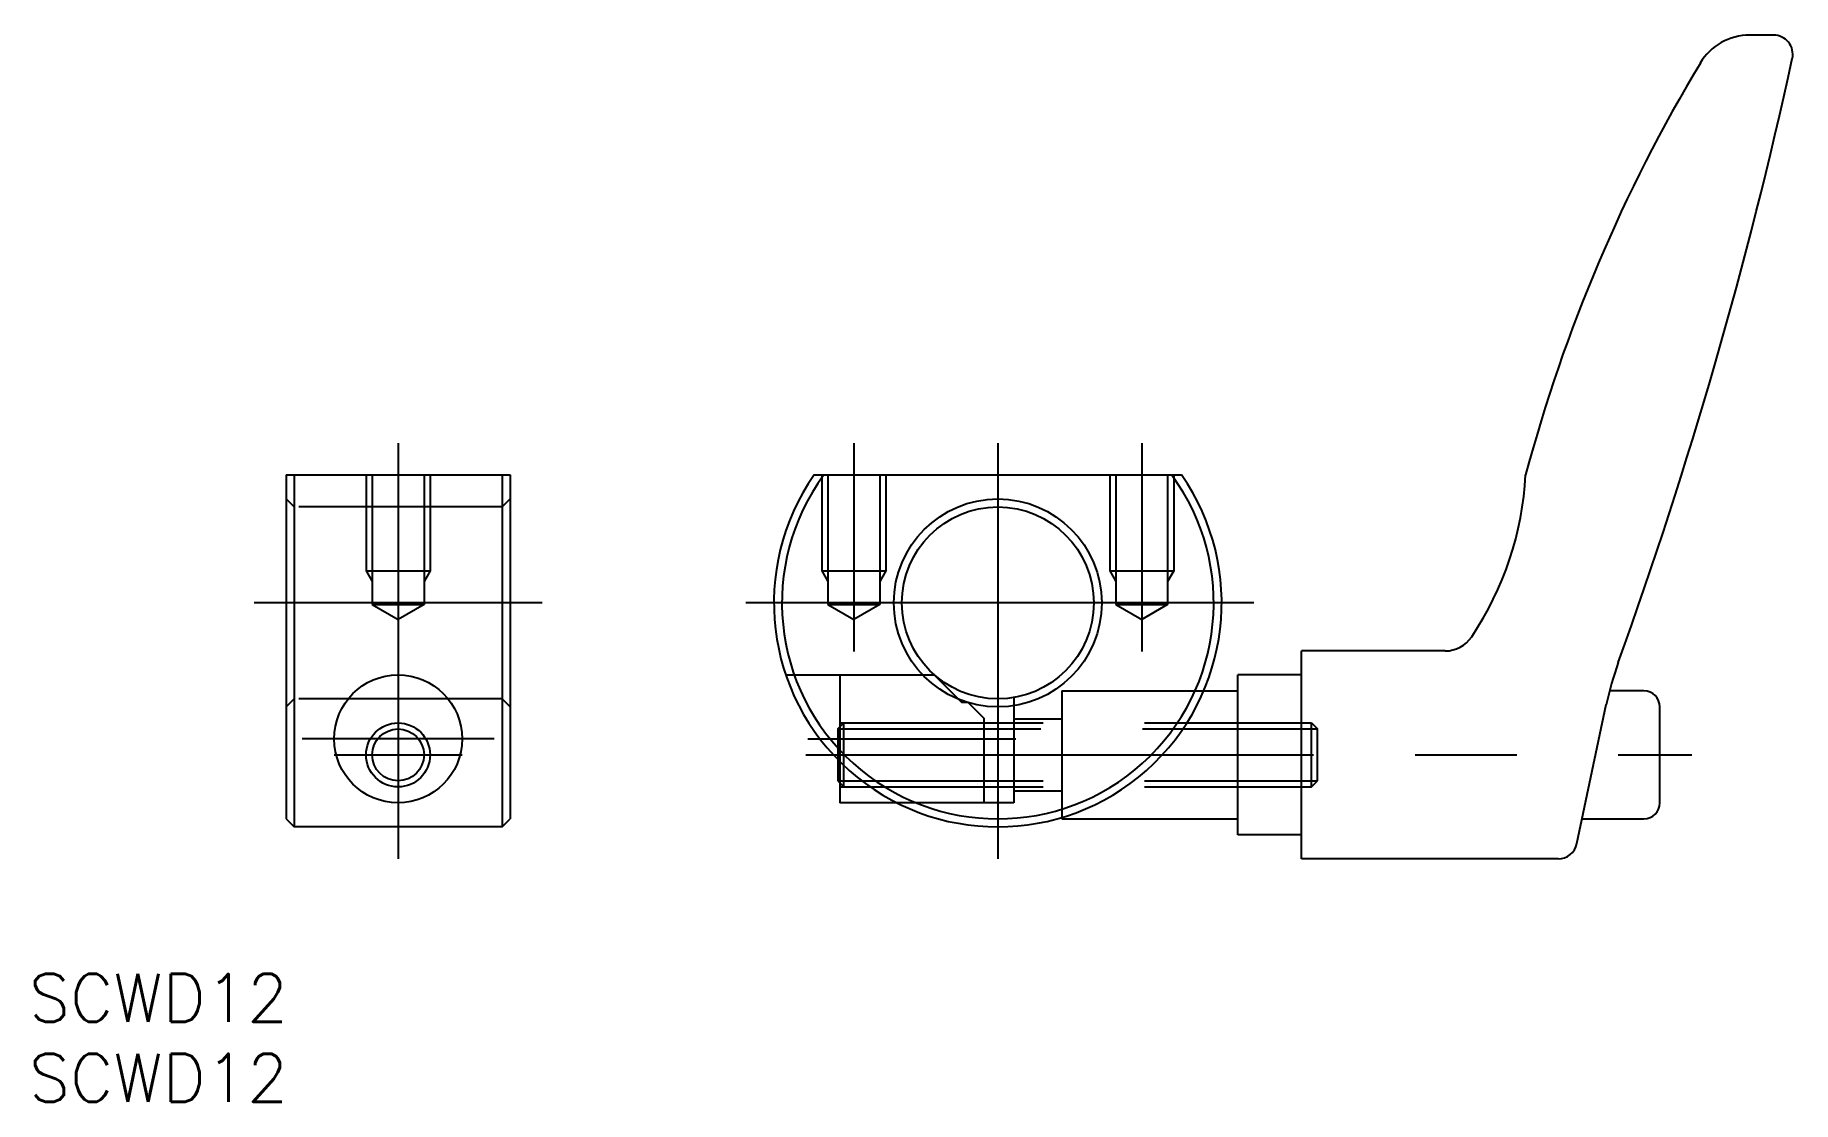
# Model space of a CAD drawing. Extents: x -60 to 50, y -31 to 36.
import ezdxf

# ---------------------------------------------------------------- set-up
doc = ezdxf.new("R2010")
doc.units = 0
doc.linetypes.add('CENTER', pattern=[50.8, 31.75, -6.35, 6.35, -6.35])
doc.linetypes.add('DASHED', pattern=[19.05, 12.7, -6.35])
doc.layers.get('0').update_dxf_attribs({"linetype": 'CONTINUOUS'})
doc.layers.add('CENTER', color=1, linetype='CENTER')
doc.styles.get("Standard").update_dxf_attribs({"font": 'txt.shx', "height": 3, "bigfont": 'bigfont.shx'})

msp = doc.modelspace()

# ---------------------------------------------------------------- linework, layer by layer
at = {"color": 7, "linetype": 'CONTINUOUS'}
for p, q in [((48.51, 35.5), (47.01, 35.5)), ((-44.5, 8), (-44.5, -13.5)), ((-44.5, 8), (-30.5, 8)), ((-44, 8), (-44, -14)), ((-31, 8), (-31, -14)), ((-30.5, 8), (-30.5, -13.5)), ((-11.49, 8), (11.49, 8)), ((27.97, -3), (19, -3)), ((19, -16), (19, -3)), ((19, -4.5), (15, -4.5)), ((15, -14.5), (15, -4.5)), ((12.87, -5.5), (15, -5.5)), ((36.2, -15.05), (38.05, -6.36)), ((40.4, -5.5), (38.25, -5.5)), ((41.4, -12.5), (41.4, -6.5)), ((-10, -9.8), (-10, -11.12)), ((-9.87, -9.93), (-9.87, -12.5)), ((-10, -11.12), (-9.87, -11.25)), ((-6.3, -12.5), (-9.87, -12.5)), ((-44.5, -13.5), (-44, -14)), ((-31, -14), (-44, -14)), ((-31, -14), (-30.5, -13.5)), ((4, -13.42), (4, -13.5)), ((4, -13.5), (15, -13.5)), ((36.53, -13.5), (40.4, -13.5)), ((19, -14.5), (15, -14.5)), ((35.03, -16), (19, -16))]:
    msp.add_line(p, q, dxfattribs=at)
at = {"color": 3, "linetype": 'DASHED'}
for p, q in [((-39.5, 8), (-39.5, 2)), ((-39.12, 8), (-39.12, -0.1)), ((-35.88, 8), (-35.88, -0.1)), ((-35.5, 8), (-35.5, 2)), ((-11, 8), (-11, 2)), ((-10.62, 8), (-10.62, -0.1)), ((-7.38, 8), (-7.38, -0.1)), ((-7, 8), (-7, 2)), ((7, 8), (7, 2)), ((7.38, 8), (7.38, -0.1)), ((10.62, 8), (10.62, -0.1)), ((11, 8), (11, 2)), ((-44, 6), (-44.5, 6.5)), ((-31, 6), (-44, 6)), ((-31, 6), (-30.5, 6.5)), ((-39.5, 2), (-35.5, 2)), ((-39.5, 2), (-39.12, 1.34)), ((-35.5, 2), (-35.88, 1.34)), ((-11, 2), (-7, 2)), ((-11, 2), (-10.62, 1.34)), ((-7, 2), (-7.38, 1.34)), ((7, 2), (11, 2)), ((7, 2), (7.38, 1.34)), ((11, 2), (10.62, 1.34)), ((-39.12, -0.1), (-37.5, -1.04)), ((-39.12, -0.1), (-35.88, -0.1)), ((-35.88, -0.1), (-37.5, -1.04)), ((-10.62, -0.1), (-9, -1.04)), ((-10.62, -0.1), (-7.38, -0.1)), ((-7.38, -0.1), (-9, -1.04)), ((7.38, -0.1), (9, -1.04)), ((7.38, -0.1), (10.62, -0.1)), ((10.62, -0.1), (9, -1.04)), ((-13.26, -4.5), (-3.97, -4.5)), ((-9.87, -4.5), (-9.87, -9.93)), ((-3.97, -4.5), (-2.27, -6.2)), ((-44.5, -6.5), (-44, -6)), ((-31, -6), (-44, -6)), ((-30.5, -6.5), (-31, -6)), ((-2.27, -6.2), (-1.87, -6.2)), ((-1.87, -6.2), (-0.87, -7.2)), ((1, -5.92), (1, -12.5)), ((4, -5.5), (12.87, -5.5)), ((4, -5.5), (4, -13.42)), ((-10, -7.88), (-9.62, -7.5)), ((-9.87, -7.5), (19.62, -7.5)), ((-9.62, -11.5), (-9.62, -7.5)), ((-0.87, -7.2), (-0.87, -12.5)), ((1, -7.25), (4, -7.25)), ((19.62, -11.5), (19.62, -7.5)), ((19.62, -7.5), (20, -7.88)), ((-10, -7.88), (20, -7.88)), ((-10, -7.88), (-10, -9.8)), ((20, -11.12), (20, -7.88)), ((-9.87, -11.12), (20, -11.12)), ((-9.87, -11.25), (-9.62, -11.5)), ((-9.87, -11.5), (19.62, -11.5)), ((1, -11.75), (4, -11.75)), ((19.62, -11.5), (20, -11.12)), ((1, -12.5), (-6.3, -12.5))]:
    msp.add_line(p, q, dxfattribs=at)
at = {"color": 3, "linetype": 'CONTINUOUS'}
msp.add_line((-10, -11.12), (-9.87, -11.12), dxfattribs=at)
at = {"color": 7, "linetype": 'CONTINUOUS'}
for centre, radius in [((0, 0), 6.5), ((0, 0), 6), ((-37.5, -8.5), 4), ((-37.5, -9.5), 2)]:
    msp.add_circle(centre, radius, dxfattribs=at)
at = {"color": 3, "linetype": 'CONTINUOUS'}
msp.add_circle((-37.5, -9.5), 1.62, dxfattribs=at)
at = {"color": 7, "linetype": 'CONTINUOUS'}
for centre, radius, start, end in [((47.01, 31.9), 3.6, 90, 148.9708), ((48.51, 34.3), 1.2, 347.6798, 90), ((129.62, -17.79), 100, 148.9708, 165.0534), ((-243.41, 98.06), 300, 340.1658, 347.6798), ((0, 0), 14, 145.1501, 34.8499), ((0, 0), 13.5, 143.6588, 36.3412), ((13.03, 9.04), 20, 326.1142, 357.0316), ((27.97, -1), 2, 270, 326.1142), ((57.61, -10.52), 20, 160.1658, 168), ((40.4, -6.5), 1, 0, 90), ((40.4, -12.5), 1, 270, 0), ((35.03, -14.8), 1.2, 270, 348)]:
    msp.add_arc(centre, radius, start, end, dxfattribs=at)
at = {"layer": 'CENTER', "color": 1, "linetype": 'CENTER'}
for p, q in [((-37.5, 10), (-37.5, -16)), ((-9, 10), (-9, -3.04)), ((0, 10), (0, -16)), ((9, 10), (9, -3.04)), ((-28.5, 0), (-46.5, 0)), ((16, 0), (-16, 0)), ((-31.5, -8.5), (-43.5, -8.5)), ((-11.87, -8.5), (1.13, -8.5)), ((-41.5, -9.5), (-33.5, -9.5)), ((-12, -9.5), (43.4, -9.5))]:
    msp.add_line(p, q, dxfattribs=at)

# ---------------------------------------------------------------- texts
at = {"color": 7, "linetype": 'CONTINUOUS'}
for p in [(-60.58, -26.19), (-60.58, -31.19)]:
    msp.add_text('SCWD12', height=3, dxfattribs=at).set_placement(p)

doc.saveas('drawing.dxf')
